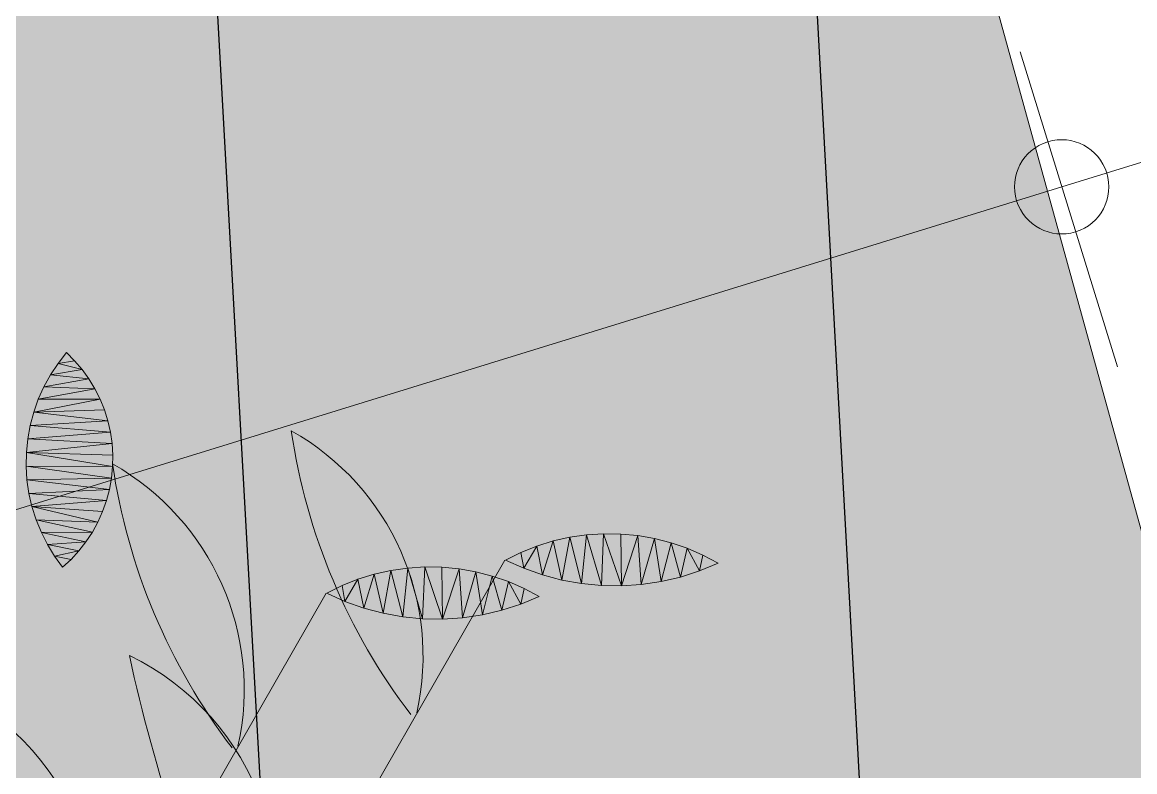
# Model space of a CAD drawing. Header units: metres. Extents: x -2858 to 512, y -1995 to 1252.
# Drawn here: x -900.696 to -899.515, y -865.044 to -864.249 of the extents above; entities that cross this region are included whole.
import ezdxf
from ezdxf.lldxf.tags import DXFTag

# ---------------------------------------------------------------- set-up
doc = ezdxf.new("R2010")
doc.units = ezdxf.units.M
doc.layers.add('20-REV-HCH-BB0.10', color=144, linetype='Continuous', lineweight=30)
doc.layers.add('Calque commun', color=7, linetype='Continuous')
doc.layers.add('Calque19', color=7, linetype='Continuous')
tags = doc.linetypes.add('HIDDENX2', pattern=[0.75, 0.5, -0.25]).pattern_tags.tags
tags[6:7] = [DXFTag(74, 4), DXFTag(75, 0), DXFTag(340, '0'), DXFTag(46, 1.0), DXFTag(50, 0.0), DXFTag(44, 0.0), DXFTag(45, 0.0)]
tags[4:5] = [DXFTag(74, 4), DXFTag(75, 0), DXFTag(340, '0'), DXFTag(46, 1.0), DXFTag(50, 0.0), DXFTag(44, 0.0), DXFTag(45, 0.0)]

# ---------------------------------------------------------------- blocks, each defined once
blk = doc.blocks.new('hatch2')
at = {"layer": 'Calque commun', "color": 6, "linetype": 'Continuous', "lineweight": 9}
mesh = blk.add_polyface(dxfattribs=at)
corners = [(-25.9653, -31.5507), (-32.5653, -31.5507), (-32.5653, -29.7153), (-25.9653, -28.4153), (-39.1748, -29.7153), (-32.5653, -22.3507), (-39.1748, -20.5153), (-25.9653, -22.3507), (-19.3559, -28.4153), (-25.9653, -19.2153), (-19.3559, -19.2153), (-32.5653, -20.5153)]
mesh.append_faces([[corners[k] for k in face] for face in [(0, 2, 3), (6, 5, 4), (8, 7, 10)]], dxfattribs={"vtx0": -1, "vtx1": -1, "color": 6})
mesh.append_faces([[corners[k] for k in face] for face in [(3, 2, 5)]], dxfattribs={"vtx0": -1, "vtx1": -1, "vtx2": -1, "color": 6})
mesh.append_faces([[corners[k] for k in face] for face in [(3, 5, 7)]], dxfattribs={"vtx0": -1, "vtx2": -1, "color": 6})
mesh.append_faces([[corners[k] for k in face] for face in [(11, 5, 6)]], dxfattribs={"vtx1": -1, "color": 6})
mesh.append_faces([[corners[k] for k in face] for face in [(2, 4, 5), (8, 3, 7)]], dxfattribs={"vtx1": -1, "vtx2": -1, "color": 6})
mesh.append_faces([[corners[k] for k in face] for face in [(0, 1, 2), (7, 9, 10)]], dxfattribs={"vtx2": -1, "color": 6})
blk = doc.blocks.new('toitvilla13-21')
at = {"layer": 'Calque commun', "color": 0, "linetype": 'ByBlock', "lineweight": -2}
blk.add_blockref('hatch2', (0, 0), dxfattribs=at)
at = {"layer": 'Calque commun', "color": 9, "linetype": 'HIDDENX2', "lineweight": 18}
mesh = blk.add_polyface(dxfattribs=at)
corners = [(-32.3559, -29.7153), (-25.7653, -31.5507), (-25.7653, -28.4153), (-38.7653, -29.7153), (-33.1353, -29.7153), (-32.1558, -22.3507), (-38.7653, -20.5153), (-19.3653, -28.4153), (-25.9653, -22.3507), (-24.6321, -28.4153), (-19.3559, -19.2153), (-25.9653, -19.2153), (-32.3559, -31.5507), (-32.1558, -20.5153)]
mesh.append_faces([[corners[k] for k in face] for face in [(7, 8, 9), (0, 5, 4)]], dxfattribs={"vtx0": -1, "vtx1": -1, "color": 9})
mesh.append_faces([[corners[k] for k in face] for face in [(0, 2, 5)]], dxfattribs={"vtx0": -1, "vtx1": -1, "vtx2": -1, "color": 9})
mesh.append_faces([[corners[k] for k in face] for face in [(0, 1, 2), (2, 8, 5)]], dxfattribs={"vtx0": -1, "vtx2": -1, "color": 9})
mesh.append_faces([[corners[k] for k in face] for face in [(3, 4, 5), (6, 3, 5), (2, 9, 8), (7, 10, 8)]], dxfattribs={"vtx1": -1, "vtx2": -1, "color": 9})
mesh.append_faces([[corners[k] for k in face] for face in [(10, 11, 8), (0, 12, 1), (5, 13, 6)]], dxfattribs={"vtx2": -1, "color": 9})
at = {"layer": 'Calque commun', "color": 9, "linetype": 'Continuous', "lineweight": 9}
mesh = blk.add_polyface(dxfattribs=at)
corners = [(-32.1558, -22.3507), (-32.1653, -22.4507), (-25.9653, -22.3507), (-25.9653, -19.2153), (-19.356, -19.3153), (-38.7653, -29.6153), (-32.3559, -29.6153), (-32.1559, -20.6153), (-25.7653, -28.3153), (-25.7653, -31.4506), (-32.3559, -31.4506), (-38.7653, -20.6153), (-19.3653, -28.3153)]
mesh.append_faces([[corners[k] for k in face] for face in [(9, 6, 10)]], dxfattribs={"vtx0": -1, "color": 9})
mesh.append_faces([[corners[k] for k in face] for face in [(0, 1, 2), (5, 1, 11)]], dxfattribs={"vtx0": -1, "vtx1": -1, "color": 9})
mesh.append_faces([[corners[k] for k in face] for face in [(1, 8, 2), (1, 6, 8)]], dxfattribs={"vtx0": -1, "vtx1": -1, "vtx2": -1, "color": 9})
mesh.append_faces([[corners[k] for k in face] for face in [(2, 8, 12), (2, 12, 4)]], dxfattribs={"vtx0": -1, "vtx2": -1, "color": 9})
mesh.append_faces([[corners[k] for k in face] for face in [(3, 2, 4)]], dxfattribs={"vtx1": -1, "color": 9})
mesh.append_faces([[corners[k] for k in face] for face in [(5, 6, 1), (9, 8, 6)]], dxfattribs={"vtx1": -1, "vtx2": -1, "color": 9})
mesh.append_faces([[corners[k] for k in face] for face in [(0, 7, 1), (1, 7, 11)]], dxfattribs={"vtx2": -1, "color": 9})
blk = doc.blocks.new('SPE33')
at = {"layer": 'Calque19', "color": 34, "linetype": 'Continuous', "lineweight": 9}
blk.add_line((0, 0), (-0.9711, -0.2069), dxfattribs=at)
at = {"layer": 'Calque19', "color": 102, "linetype": 'Continuous', "lineweight": 9, "flags": 128}
for points in [[(-0.4452, -0.0944), (-0.4452, -0.0944, 0.407196), (-0.63, -0.436), (-0.63, -0.436, 0.059849), (-0.4441, -0.1056)], [(-0.7879, -0.1683), (-0.7879, -0.1683, 0.330481), (-0.9223, -0.4673), (-0.9223, -0.4673, 0.127314), (-0.7823, -0.1717)]]:
    blk.add_lwpolyline(points, format="xyb", dxfattribs=at)
at = {"layer": 'Calque19', "color": 102, "linetype": 'Continuous', "lineweight": 9}
mesh = blk.add_polyface(dxfattribs=at)
corners = [(-0.978, -0.1862), (-1.0047, -0.1916), (-0.9885, -0.1996), (-1.1095, -0.071), (-1.1003, -0.0453), (-1.1151, -0.0537), (-0.9716, -0.2064), (-1.0483, -0.0817), (-1.0941, -0.1038), (-1.0845, -0.1191), (-1.0647, -0.0681), (-1.0193, -0.1125), (-1.0489, -0.1601), (-1.0067, -0.1296), (-1.035, -0.1718), (-1.0203, -0.1823), (-0.9956, -0.1476), (-1.082, -0.056), (-1.1024, -0.0877), (-0.986, -0.1665), (-1.0332, -0.0965), (-1.0618, -0.1474), (-1.0737, -0.1337), (-1.1195, -0.0361), (-1.1195, -0.0361)]
mesh.append_faces([[corners[k] for k in face] for face in [(0, 2, 6)]], dxfattribs={"vtx0": -1, "color": 102})
mesh.append_faces([[corners[k] for k in face] for face in [(3, 4, 5), (11, 12, 13), (1, 19, 15), (20, 21, 11), (7, 9, 20), (17, 18, 10), (16, 15, 19), (14, 13, 12), (8, 10, 18)]], dxfattribs={"vtx0": -1, "vtx1": -1, "color": 102})
mesh.append_faces([[corners[k] for k in face] for face in [(0, 1, 2), (7, 8, 9), (14, 16, 13), (17, 3, 18), (20, 22, 21), (20, 9, 22), (11, 21, 12)]], dxfattribs={"vtx0": -1, "vtx2": -1, "color": 102})
mesh.append_faces([[corners[k] for k in face] for face in [(24, 23, 4)]], dxfattribs={"vtx1": -1, "color": 102})
mesh.append_faces([[corners[k] for k in face] for face in [(7, 10, 8), (14, 15, 16), (17, 4, 3), (0, 19, 1), (23, 5, 4)]], dxfattribs={"vtx1": -1, "vtx2": -1, "color": 102})
mesh = blk.add_polyface(dxfattribs=at)
corners = [(-0.8242, -0.6881), (-0.8249, -0.7003), (-0.8104, -0.6993), (-0.8119, -0.6408), (-0.7546, -0.684), (-0.8065, -0.6298), (-0.7674, -0.5831), (-0.7066, -0.6518), (-0.7575, -0.5759), (-0.7417, -0.6775), (-0.8003, -0.6193), (-0.7362, -0.5639), (-0.6871, -0.6303), (-0.6787, -0.6185), (-0.6713, -0.606), (-0.665, -0.5929), (-0.7012, -0.5527), (-0.8226, -0.6759), (-0.7248, -0.5593), (-0.7471, -0.5695), (-0.6964, -0.6415), (-0.7767, -0.5912), (-0.7176, -0.6613), (-0.7132, -0.5555), (-0.7853, -0.5999), (-0.8164, -0.6522), (-0.7681, -0.6896), (-0.7293, -0.6699), (-0.7932, -0.6093), (-0.6646, -0.5502), (-0.6769, -0.5501), (-0.6555, -0.5655), (-0.82, -0.6639), (-0.7961, -0.6972), (-0.6597, -0.5794), (-0.6891, -0.5509), (-0.7819, -0.694), (-0.6524, -0.5513)]
mesh.append_faces([[corners[k] for k in face] for face in [(29, 31, 37)]], dxfattribs={"vtx0": -1, "color": 102})
mesh.append_faces([[corners[k] for k in face] for face in [(3, 4, 5), (6, 7, 8), (0, 2, 17), (11, 13, 18), (24, 22, 21), (27, 28, 9), (14, 23, 13), (16, 15, 35), (35, 34, 30), (5, 4, 10)]], dxfattribs={"vtx0": -1, "vtx1": -1, "color": 102})
mesh.append_faces([[corners[k] for k in face] for face in [(11, 12, 13), (19, 20, 12), (13, 23, 18), (27, 24, 28), (32, 33, 36), (3, 26, 4), (6, 22, 7), (25, 36, 26), (14, 16, 23)]], dxfattribs={"vtx0": -1, "vtx2": -1, "color": 102})
mesh.append_faces([[corners[k] for k in face] for face in [(4, 9, 10), (14, 15, 16), (6, 21, 22), (3, 25, 26), (7, 20, 8), (29, 30, 31), (32, 17, 33), (2, 33, 17), (34, 31, 30), (11, 19, 12), (25, 32, 36), (28, 10, 9), (19, 8, 20), (27, 22, 24), (15, 34, 35)]], dxfattribs={"vtx1": -1, "vtx2": -1, "color": 102})
mesh.append_faces([[corners[k] for k in face] for face in [(0, 1, 2)]], dxfattribs={"vtx2": -1, "color": 102})
blk = doc.blocks.new('geometrebondepartleger')
at = {"layer": 'Calque19', "color": 0, "linetype": 'ByBlock', "lineweight": -2}
blk.add_blockref('SPE33', (108.1419, 117.4364, 79), dxfattribs=at)
blk = doc.blocks.new('new261')
at = {"layer": 'Calque commun', "color": 1, "linetype": 'Continuous', "lineweight": 9}
blk.add_arc((0, 0), 0.5, 0, 359.9994, dxfattribs=at)
blk = doc.blocks.new('DimLine14801')
at = {"layer": 'Calque commun', "color": 1, "linetype": 'Continuous', "lineweight": 9}
for p, q in [((36.1733, 105.9531), (36.3536, 106.2531)), ((36.2506, 106.0816), (36.0791, 106.1846)), ((36.2506, 106.0816), (40.5388, 103.5059))]:
    blk.add_line(p, q, dxfattribs=at)
at = {"layer": 'Calque commun', "color": 1, "linetype": 'Continuous', "lineweight": 9, "xscale": 0.1000000008769844, "yscale": 0.1000000008769844, "zscale": 0.1000000008769844, "rotation": 329.0091859696225}
blk.add_blockref('new261', (36.2506, 106.0816), dxfattribs=at)
blk = doc.blocks.new('_20')
at = {"layer": 'Calque19', "color": 82, "linetype": 'Continuous', "lineweight": 9}
blk.add_line((0, 0, 79), (-0.9711, -0.2069, 79), dxfattribs=at)
at = {"layer": 'Calque19', "color": 82, "linetype": 'Continuous', "lineweight": 9, "flags": 128}
for points in [[(-0.4452, -0.0944), (-0.4452, -0.0944, 0.407196), (-0.63, -0.436), (-0.63, -0.436, 0.059849), (-0.4441, -0.1056)], [(-0.7879, -0.1683), (-0.7879, -0.1683, 0.330481), (-0.9223, -0.4673), (-0.9223, -0.4673, 0.127314), (-0.7823, -0.1717)]]:
    blk.add_lwpolyline(points, format="xyb", dxfattribs=at)
at = {"layer": 'Calque19', "color": 82, "linetype": 'Continuous', "lineweight": 9}
mesh = blk.add_polyface(dxfattribs=at)
corners = [(-0.9956, -0.1476, 79), (-1.0203, -0.1823, 79), (-0.986, -0.1665, 79), (-0.9716, -0.2064, 79), (-0.9716, -0.2064, 79), (-0.978, -0.1862, 79), (-1.0489, -0.1601, 79), (-1.0193, -0.1125, 79), (-1.0618, -0.1474, 79), (-1.0483, -0.0817, 79), (-1.0845, -0.1191, 79), (-1.0332, -0.0965, 79), (-1.0647, -0.0681, 79), (-1.0941, -0.1038, 79), (-1.0047, -0.1916, 79), (-0.9885, -0.1996, 79), (-1.0067, -0.1296, 79), (-1.035, -0.1718, 79), (-1.1003, -0.0453, 79), (-1.1151, -0.0537, 79), (-1.1095, -0.0709, 79), (-1.0737, -0.1337, 79), (-1.1024, -0.0877, 79), (-1.082, -0.056, 79), (-1.1195, -0.0361, 79)]
mesh.append_faces([[corners[k] for k in face] for face in [(0, 1, 2), (6, 7, 8), (9, 10, 11), (21, 11, 10), (22, 23, 20), (14, 2, 1), (16, 17, 0), (18, 20, 23)]], dxfattribs={"vtx0": -1, "vtx1": -1, "color": 82})
mesh.append_faces([[corners[k] for k in face] for face in [(16, 6, 17), (9, 13, 10), (18, 19, 20), (8, 7, 11), (14, 5, 2), (22, 12, 23)]], dxfattribs={"vtx0": -1, "vtx2": -1, "color": 82})
mesh.append_faces([[corners[k] for k in face] for face in [(9, 12, 13), (14, 15, 5), (16, 7, 6), (17, 1, 0), (21, 8, 11), (22, 13, 12), (15, 3, 5), (18, 24, 19)]], dxfattribs={"vtx1": -1, "vtx2": -1, "color": 82})
mesh.append_faces([[corners[k] for k in face] for face in [(3, 4, 5)]], dxfattribs={"vtx2": -1, "color": 82})

msp = doc.modelspace()

# ---------------------------------------------------------------- hatches: boundary and pattern name
at = {"layer": '20-REV-HCH-BB0.10', "true_color": 0x9898cc}
h = msp.add_hatch(dxfattribs=at)
h.set_pattern_fill('ANSI31', color=253, scale=0.2)
h.set_pattern_definition([(273.16176, (0, 0), (0.6340334, 0.0350235), [])])
h.paths.add_polyline_path([(-877.8131, -802.8509), (-886.62, -804.848), (-891.5845, -806.1745), (-897.3835, -807.892), (-892.696, -828.3288), (-900.103, -830.7405), (-900.8916, -827.8143), (-907.4363, -829.8067), (-906.1341, -833.2469), (-906.4488, -833.2359), (-906.1443, -834.1043), (-913.1652, -836.266), (-912.7931, -837.8445), (-902.3538, -835.0069), (-902.908, -833.7526), (-892.1132, -830.0528), (-883.0311, -858.6565), (-889.4114, -860.932), (-889.9624, -859.2432), (-893.4643, -860.1834), (-893.8666, -859.1168), (-891.871, -858.4038), (-892.3919, -856.742), (-898.4877, -858.4571), (-897.8463, -860.2268), (-895.2285, -859.3646), (-895.0849, -860.4169), (-906.6746, -864.0621), (-905.5673, -869.2054), (-898.7846, -867.2123), (-899.5694, -864.0253), (-891.3868, -861.3666), (-890.7969, -862.951), (-881.3899, -859.7849), (-891.5647, -827.5636), (-895.7953, -808.4487), (-877.4529, -804.175)])
at = {"layer": 'Calque commun', "linetype": 'Continuous', "lineweight": 9}
msp.add_hatch(color=41, dxfattribs=at).paths.add_polyline_path([(-898.361, -858.6579), (-894.1345, -857.3259), (-894.0712, -857.62), (-893.1848, -857.3406), (-893.248, -857.0465), (-892.4394, -856.7916), (-891.8839, -858.6149), (-893.6979, -859.1837), (-893.4276, -860.0407), (-890.1176, -859.0374), (-889.5878, -860.7135), (-883.0803, -858.6484), (-892.197, -830.171), (-902.9641, -833.6257), (-902.5512, -834.9401), (-912.7227, -838.127), (-913.2603, -836.3944), (-906.1632, -834.2488), (-906.459, -833.3459), (-906.0144, -833.2145), (-907.0962, -829.7808), (-900.9488, -827.8617), (-900.0097, -830.8106), (-892.6344, -828.4218), (-897.1356, -808.9977), (-895.7305, -809.0827), (-891.203, -829.0121), (-881.3391, -859.8286), (-890.8109, -862.7157), (-891.2433, -861.2972), (-899.7446, -863.9323), (-898.8668, -867.1151), (-905.5725, -869.1941), (-906.3625, -865.9826), (-906.7402, -864.2145), (-894.8589, -860.4895), (-895.2408, -859.2785), (-897.8845, -860.17)])

# ---------------------------------------------------------------- linework, layer by layer
at = {"layer": 'Calque commun', "color": 7, "linetype": 'Continuous', "lineweight": 9}
msp.add_line((-899.7446, -863.9323), (-898.8668, -867.1151), dxfattribs=at)

# ---------------------------------------------------------------- block references
at = {"layer": 'Calque commun', "color": 0, "linetype": 'ByBlock', "lineweight": -2}
for name, p, rotation in [('geometrebondepartleger', (-916.0371, -706.7784), 228.1617603435354), ('toitvilla13-21', (-911.8209, -904.5965), 197.4933286152844), ('_20', (-900.8669, -865.7163), 228.1617603435354)]:
    msp.add_blockref(name, p, dxfattribs=dict(at, rotation=rotation))
at = {"layer": 'Calque commun', "color": 1, "linetype": 'Continuous', "lineweight": 9, "rotation": 228.1617603435354}
msp.add_blockref('DimLine14801', (-954.4467, -766.6559), dxfattribs=at)

doc.saveas('drawing.dxf')
